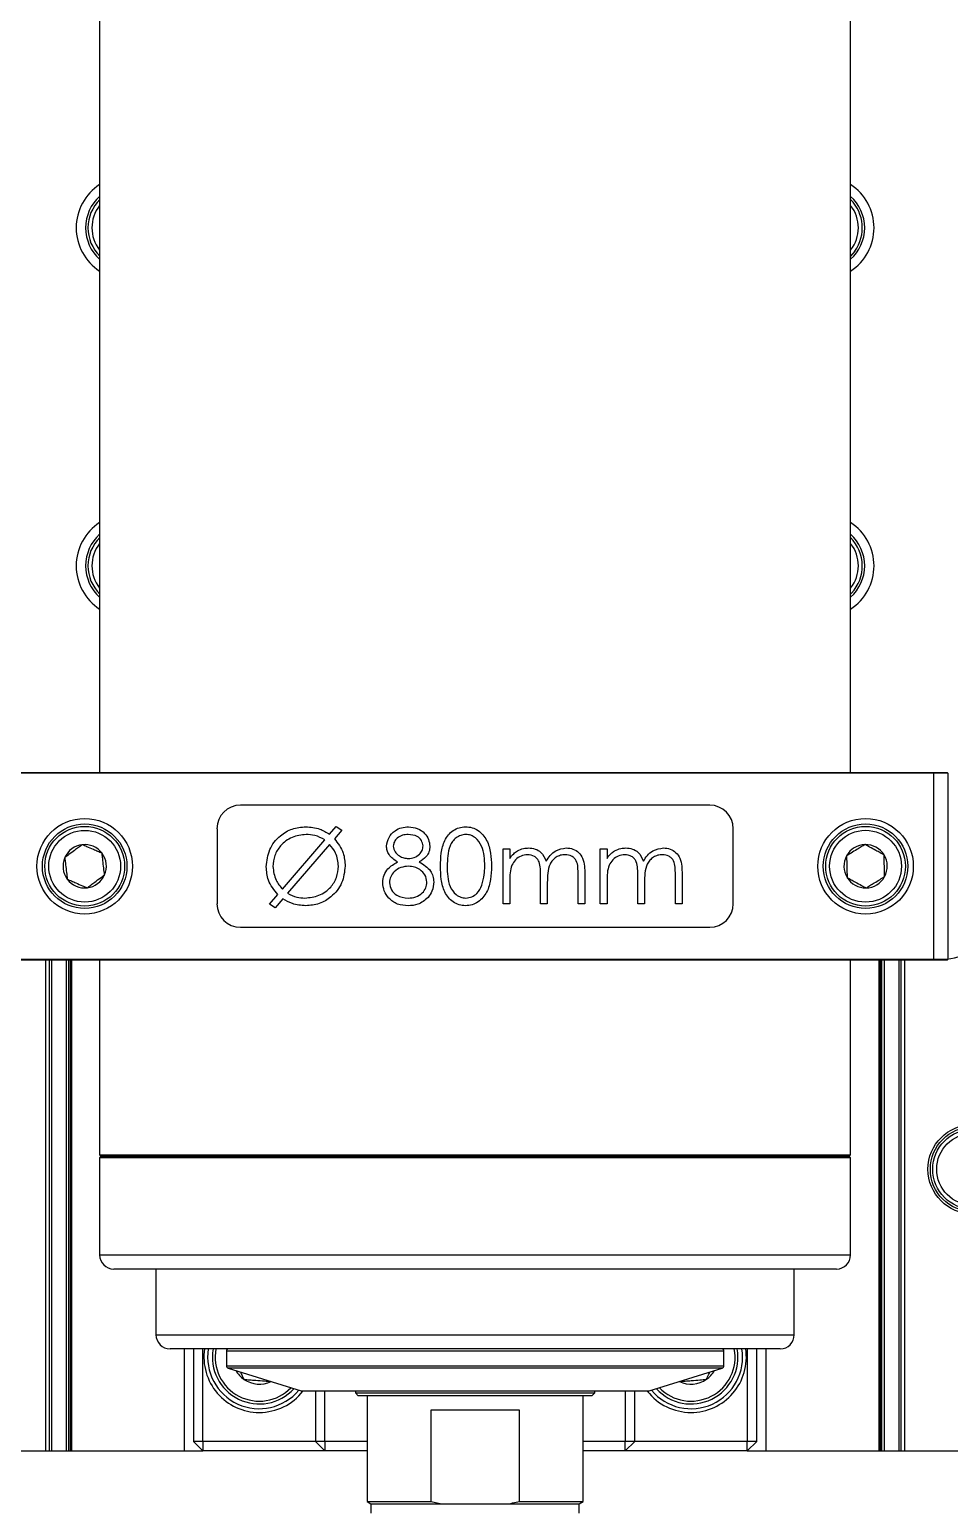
# Model space of a CAD drawing. Header units: millimetres. Extents: x 0 to 279, y 0 to 216.
# Drawn here: x 34.9 to 51.24, y 73.6 to 99.86 of the extents above; entities that cross this region are included whole.
import ezdxf

# ---------------------------------------------------------------- set-up
doc = ezdxf.new("R2010")
doc.units = ezdxf.units.MM

msp = doc.modelspace()

# ---------------------------------------------------------------- linework, layer by layer
at = {"color": 7, "linetype": 'Continuous', "lineweight": 25}
for p, q in [((36.147, 100.004), (36.147, 86.671)), ((49.481, 86.671), (49.481, 100.004)), ((49.556, 95.925), (49.481, 95.836)), ((49.496, 89.851), (49.481, 89.836)), ((34.668, 86.671), (50.96, 86.671)), ((50.96, 86.654), (34.668, 86.654)), ((50.96, 86.671), (51.193, 86.671)), ((50.96, 86.654), (50.96, 86.671)), ((51.21, 86.654), (50.96, 86.654)), ((50.96, 83.354), (50.96, 86.654)), ((51.193, 86.671), (51.21, 86.654)), ((51.21, 86.654), (51.21, 83.354)), ((46.981, 86.087), (38.647, 86.087)), ((38.231, 85.671), (38.231, 84.337)), ((40.23, 85.571), (40.349, 85.709)), ((40.446, 85.645), (40.315, 85.492)), ((40.349, 85.709), (40.446, 85.645)), ((47.397, 84.337), (47.397, 85.671)), ((39.395, 84.597), (40.145, 85.47)), ((40.23, 85.392), (39.485, 84.525)), ((43.31, 85.312), (43.429, 85.312)), ((43.31, 84.337), (43.31, 85.312)), ((43.429, 85.312), (43.429, 85.142)), ((45.036, 85.312), (45.156, 85.312)), ((45.036, 84.337), (45.036, 85.312)), ((45.156, 85.312), (45.156, 85.142)), ((43.976, 84.337), (43.976, 84.833)), ((44.643, 84.337), (44.643, 84.866)), ((44.763, 84.865), (44.763, 84.337)), ((45.703, 84.337), (45.703, 84.833)), ((46.37, 84.337), (46.37, 84.866)), ((46.489, 84.865), (46.489, 84.337)), ((43.429, 84.747), (43.429, 84.337)), ((44.096, 84.716), (44.096, 84.337)), ((45.156, 84.747), (45.156, 84.337)), ((45.823, 84.716), (45.823, 84.337)), ((39.164, 84.329), (39.312, 84.5)), ((39.262, 84.265), (39.164, 84.329)), ((39.401, 84.427), (39.262, 84.265)), ((43.429, 84.337), (43.31, 84.337)), ((44.096, 84.337), (43.976, 84.337)), ((44.763, 84.337), (44.643, 84.337)), ((45.156, 84.337), (45.036, 84.337)), ((45.823, 84.337), (45.703, 84.337)), ((46.489, 84.337), (46.37, 84.337)), ((38.647, 83.921), (46.981, 83.921)), ((34.668, 83.354), (50.96, 83.354)), ((50.96, 83.337), (34.668, 83.337)), ((35.187, 83.337), (35.187, 74.625)), ((35.253, 83.337), (35.253, 74.625)), ((35.289, 83.337), (35.289, 74.625)), ((35.596, 83.337), (35.596, 74.625)), ((35.647, 83.337), (35.647, 74.625)), ((36.147, 83.337), (36.147, 79.879)), ((49.481, 79.879), (49.481, 83.337)), ((49.981, 83.337), (49.981, 74.625)), ((50.032, 83.337), (50.032, 74.625)), ((50.339, 83.337), (50.339, 74.625)), ((50.375, 83.337), (50.375, 74.625)), ((50.441, 83.337), (50.441, 74.625)), ((50.96, 83.354), (51.21, 83.354)), ((50.96, 83.354), (50.96, 83.337)), ((51.193, 83.337), (50.96, 83.337)), ((51.193, 83.337), (51.21, 83.354)), ((36.147, 79.879), (36.172, 79.854)), ((36.147, 79.879), (49.481, 79.879)), ((36.172, 79.854), (36.147, 79.829)), ((36.147, 79.829), (36.147, 78.104)), ((49.481, 79.829), (36.147, 79.829)), ((49.456, 79.854), (36.172, 79.854)), ((49.456, 79.854), (49.481, 79.879)), ((49.481, 79.829), (49.456, 79.854)), ((49.481, 78.104), (49.481, 79.829)), ((49.231, 77.854), (36.397, 77.854)), ((37.147, 77.854), (37.147, 76.687)), ((48.481, 76.687), (48.481, 77.854)), ((48.231, 76.437), (37.397, 76.437)), ((37.647, 76.437), (37.647, 74.625)), ((37.814, 76.437), (37.814, 74.791)), ((37.981, 74.791), (37.981, 76.437)), ((38.397, 76.396), (38.397, 76.135)), ((47.231, 76.135), (47.231, 76.396)), ((47.647, 76.437), (47.647, 74.791)), ((47.814, 74.791), (47.814, 76.437)), ((47.981, 74.625), (47.981, 76.437)), ((38.427, 76.095), (39.725, 75.689)), ((45.903, 75.689), (47.201, 76.095)), ((45.891, 75.687), (39.737, 75.687)), ((39.981, 75.687), (39.981, 74.791)), ((40.147, 74.791), (40.147, 75.687)), ((40.689, 75.687), (40.689, 75.654)), ((40.689, 75.654), (40.739, 75.604)), ((40.689, 75.654), (44.939, 75.654)), ((44.889, 75.604), (44.939, 75.654)), ((44.939, 75.654), (44.939, 75.687)), ((45.481, 75.687), (45.481, 74.791)), ((45.647, 74.791), (45.647, 75.687)), ((44.889, 75.604), (40.739, 75.604)), ((40.897, 75.604), (40.897, 73.726)), ((42.032, 73.726), (42.032, 75.354)), ((42.032, 75.354), (43.596, 75.354)), ((43.596, 75.354), (43.596, 73.726)), ((44.731, 73.726), (44.731, 75.604)), ((32.775, 74.625), (35.187, 74.625)), ((35.187, 74.625), (35.253, 74.625)), ((35.253, 74.625), (35.289, 74.625)), ((35.289, 74.625), (35.551, 74.625)), ((35.551, 74.625), (35.596, 74.625)), ((35.596, 74.625), (35.623, 74.625)), ((35.623, 74.625), (35.647, 74.625)), ((35.647, 74.625), (37.647, 74.625)), ((37.647, 74.625), (37.981, 74.625)), ((37.981, 74.791), (37.814, 74.791)), ((37.981, 74.625), (37.814, 74.791)), ((39.981, 74.791), (37.981, 74.791)), ((37.981, 74.791), (37.981, 74.625)), ((40.147, 74.625), (37.981, 74.625)), ((40.147, 74.791), (39.981, 74.791)), ((40.147, 74.625), (39.981, 74.791)), ((40.897, 74.791), (40.147, 74.791)), ((40.147, 74.791), (40.147, 74.625)), ((40.897, 74.625), (40.147, 74.625)), ((45.481, 74.791), (44.731, 74.791)), ((45.481, 74.625), (44.731, 74.625)), ((45.481, 74.625), (45.481, 74.791)), ((45.647, 74.791), (45.481, 74.791)), ((45.647, 74.791), (45.481, 74.625)), ((47.647, 74.625), (45.481, 74.625)), ((47.647, 74.791), (45.647, 74.791)), ((47.647, 74.625), (47.647, 74.791)), ((47.814, 74.791), (47.647, 74.791)), ((47.814, 74.791), (47.647, 74.625)), ((47.647, 74.625), (47.981, 74.625)), ((47.981, 74.625), (49.981, 74.625)), ((49.981, 74.625), (50.005, 74.625)), ((50.005, 74.625), (50.032, 74.625)), ((50.032, 74.625), (50.077, 74.625)), ((50.077, 74.625), (50.339, 74.625)), ((50.339, 74.625), (50.375, 74.625)), ((50.375, 74.625), (50.441, 74.625)), ((50.441, 74.625), (52.853, 74.625)), ((40.897, 73.726), (40.964, 73.687)), ((40.897, 73.726), (42.032, 73.726)), ((40.964, 73.687), (40.964, 73.521)), ((40.964, 73.687), (42.214, 73.687)), ((42.032, 73.726), (42.214, 73.687)), ((42.214, 73.687), (43.414, 73.687)), ((43.414, 73.687), (44.664, 73.687)), ((43.596, 73.726), (44.731, 73.726)), ((44.664, 73.687), (44.731, 73.726)), ((44.664, 73.521), (44.664, 73.687))]:
    msp.add_line(p, q, dxfattribs=at)
at = {"color": 8, "linetype": 'Continuous', "lineweight": 25}
for p, q in [((35.551, 83.337), (35.551, 74.625)), ((35.623, 83.337), (35.623, 74.625)), ((50.005, 83.337), (50.005, 74.625)), ((50.077, 83.337), (50.077, 74.625)), ((36.147, 78.104), (49.481, 78.104)), ((37.147, 76.687), (48.481, 76.687)), ((47.231, 76.396), (38.397, 76.396)), ((38.397, 76.135), (47.231, 76.135)), ((42.814, 76.095), (38.427, 76.095)), ((47.201, 76.095), (42.814, 76.095)), ((39.725, 75.689), (45.903, 75.689))]:
    msp.add_line(p, q, dxfattribs=at)
at = {"color": 7, "linetype": 'Continuous', "lineweight": 25}
for centre, radius in [((35.881, 85.004), 0.848), ((49.747, 85.004), 0.848), ((35.881, 85.004), 0.75), ((35.881, 85.004), 0.708), ((35.881, 85.004), 0.637), ((49.747, 85.004), 0.75), ((49.747, 85.004), 0.708), ((49.747, 85.004), 0.638), ((51.647, 79.625), 0.792), ((51.647, 79.625), 0.75), ((51.647, 79.625), 0.708), ((51.647, 79.625), 0.637)]:
    msp.add_circle(centre, radius, dxfattribs=at)
for centre, radius, start, end in [((36.647, 96.337), 0.917, 123.0557, 236.9443), ((36.647, 96.337), 0.75, 131.8103, 228.1897), ((48.981, 96.337), 0.917, 303.0557, 56.9443), ((48.981, 96.337), 0.75, 311.8103, 48.1897), ((36.647, 96.337), 0.708, 134.9009, 225.0991), ((36.647, 96.337), 0.638, 141.6573, 218.3427), ((48.981, 96.337), 0.708, 324.3835, 45.0991), ((48.981, 96.337), 0.638, 321.6573, 38.3427), ((36.647, 90.337), 0.917, 123.0557, 236.9443), ((48.981, 90.337), 0.917, 303.0557, 56.9443), ((36.647, 90.337), 0.75, 131.8103, 228.1897), ((36.647, 90.337), 0.708, 134.9009, 225.0991), ((48.981, 90.337), 0.75, 311.8103, 48.1897), ((48.981, 90.337), 0.708, 316.6821, 45.0991), ((36.647, 90.337), 0.638, 141.6573, 218.3427), ((48.981, 90.337), 0.638, 321.6573, 38.3427), ((38.647, 85.671), 0.417, 90, 180), ((46.981, 85.671), 0.417, 0, 90), ((35.881, 85.004), 0.385, 96.6552, 156.6552), ((35.881, 85.004), 0.385, 36.6552, 96.6552), ((49.747, 85.004), 0.385, 91.3068, 151.3068), ((49.747, 85.004), 0.385, 31.3068, 91.3068), ((35.881, 85.004), 0.385, 156.6552, 216.6552), ((35.881, 85.004), 0.385, 336.6552, 36.6552), ((49.747, 85.004), 0.385, 151.3068, 211.3068), ((49.747, 85.004), 0.385, 331.3068, 31.3068), ((35.881, 85.004), 0.385, 276.6552, 336.6552), ((49.747, 85.004), 0.385, 211.3068, 271.3068), ((49.747, 85.004), 0.385, 271.3068, 331.3068), ((35.881, 85.004), 0.385, 216.6552, 276.6552), ((38.647, 84.337), 0.417, 180, 270), ((46.981, 84.337), 0.417, 270, 0), ((50.957, 85.004), 1.667, 278.1532, 315), ((36.397, 78.104), 0.25, 180, 270), ((49.231, 78.104), 0.25, 270, 0), ((37.397, 76.687), 0.25, 180, 270), ((48.231, 76.687), 0.25, 270, 0), ((38.981, 76.291), 0.983, 171.4626, 270), ((38.981, 76.291), 0.917, 170.8365, 320.0089), ((38.981, 76.291), 0.833, 169.9111, 317.5977), ((38.981, 76.291), 0.783, 169.2597, 315.8762), ((38.439, 76.396), 0.0417, 90, 180), ((46.647, 76.291), 0.917, 219.9911, 9.1635), ((46.647, 76.291), 0.833, 222.4023, 10.0889), ((46.647, 76.291), 0.783, 224.1238, 10.7403), ((46.647, 76.291), 0.983, 270, 8.5374), ((47.189, 76.396), 0.0417, 0, 90), ((38.439, 76.135), 0.0417, 180, 252.646), ((47.189, 76.135), 0.0417, 287.354, 0), ((38.981, 76.291), 0.481, 209.8113, 235.6804), ((38.981, 76.291), 0.481, 235.6804, 295.6804), ((46.647, 76.291), 0.481, 244.8033, 304.8033), ((46.647, 76.291), 0.481, 304.8033, 330.1887), ((38.981, 76.291), 0.983, 270, 322.1021), ((39.737, 75.729), 0.0417, 252.646, 270), ((46.647, 76.291), 0.983, 217.8979, 270), ((45.891, 75.729), 0.0417, 270, 287.354)]:
    msp.add_arc(centre, radius, start, end, dxfattribs=at)
for points, knots in [([(39.105, 84.996), (39.117, 85.1), (39.142, 85.308), (39.328, 85.544), (39.562, 85.682), (39.726, 85.697), (39.807, 85.705)], [0, 0, 0, 0, 0.279679, 0.55925, 0.779605, 1, 1, 1, 1]), ([(39.807, 85.705), (39.892, 85.698), (40.044, 85.685), (40.173, 85.606), (40.23, 85.571)], [0, 0, 0, 0, 0.559534, 1, 1, 1, 1]), ([(41.241, 85.363), (41.251, 85.416), (41.27, 85.523), (41.38, 85.634), (41.505, 85.695), (41.59, 85.702), (41.632, 85.705)], [0, 0, 0, 0, 0.278806, 0.558457, 0.77916, 1, 1, 1, 1]), ([(41.632, 85.705), (41.685, 85.699), (41.792, 85.687), (41.916, 85.599), (41.995, 85.484), (42.005, 85.401), (42.011, 85.359)], [0, 0, 0, 0, 0.279929, 0.559623, 0.779946, 1, 1, 1, 1]), ([(42.199, 85.004), (42.2, 85.081), (42.204, 85.237), (42.252, 85.429), (42.334, 85.562), (42.421, 85.642), (42.527, 85.695), (42.605, 85.702), (42.644, 85.705)], [0, 0, 0, 0, 0.250526, 0.500164, 0.625273, 0.750198, 0.875111, 1, 1, 1, 1]), ([(42.644, 85.705), (42.684, 85.702), (42.762, 85.696), (42.905, 85.626), (43.033, 85.468), (43.098, 85.239), (43.102, 85.082), (43.105, 85.004)], [0, 0, 0, 0, 0.1251695, 0.2503357, 0.4988652, 0.7490161, 1, 1, 1, 1]), ([(35.836, 85.386), (35.815, 85.371), (35.772, 85.339), (35.692, 85.279), (35.606, 85.215), (35.552, 85.175), (35.527, 85.157)], [0, 0, 0, 0, 0.216453, 0.440306, 0.751896, 1, 1, 1, 1]), ([(36.189, 85.234), (36.165, 85.244), (36.116, 85.266), (36.025, 85.305), (35.927, 85.347), (35.864, 85.374), (35.836, 85.386)], [0, 0, 0, 0, 0.216453, 0.440306, 0.751896, 1, 1, 1, 1]), ([(39.813, 85.568), (39.728, 85.558), (39.558, 85.536), (39.362, 85.389), (39.243, 85.2), (39.23, 85.066), (39.224, 84.999)], [0, 0, 0, 0, 0.279737, 0.559467, 0.779693, 1, 1, 1, 1]), ([(40.145, 85.47), (40.087, 85.503), (39.983, 85.56), (39.865, 85.566), (39.813, 85.568)], [0, 0, 0, 0, 0.55922, 1, 1, 1, 1]), ([(40.387, 85.004), (40.377, 85.085), (40.361, 85.23), (40.27, 85.343), (40.23, 85.392)], [0, 0, 0, 0, 0.559034, 1, 1, 1, 1]), ([(40.315, 85.492), (40.377, 85.411), (40.488, 85.267), (40.501, 85.087), (40.506, 85.007)], [0, 0, 0, 0, 0.55894, 1, 1, 1, 1]), ([(41.436, 85.08), (41.379, 85.118), (41.299, 85.171), (41.248, 85.283), (41.244, 85.336), (41.241, 85.363)], [0, 0, 0, 0, 0.557752, 0.778932, 1, 1, 1, 1]), ([(41.625, 85.568), (41.59, 85.566), (41.52, 85.561), (41.435, 85.512), (41.372, 85.443), (41.365, 85.388), (41.361, 85.361)], [0, 0, 0, 0, 0.280651, 0.560566, 0.78062, 1, 1, 1, 1]), ([(41.361, 85.361), (41.368, 85.326), (41.383, 85.255), (41.463, 85.187), (41.546, 85.147), (41.602, 85.143), (41.63, 85.141)], [0, 0, 0, 0, 0.277721, 0.558224, 0.779072, 1, 1, 1, 1]), ([(41.891, 85.364), (41.884, 85.398), (41.869, 85.467), (41.771, 85.555), (41.681, 85.563), (41.625, 85.568)], [0, 0, 0, 0, 0.278971, 0.559919, 1, 1, 1, 1]), ([(41.63, 85.141), (41.666, 85.145), (41.736, 85.152), (41.822, 85.206), (41.878, 85.281), (41.887, 85.336), (41.891, 85.364)], [0, 0, 0, 0, 0.280237, 0.560145, 0.780435, 1, 1, 1, 1]), ([(42.011, 85.359), (42.008, 85.326), (42.002, 85.259), (41.938, 85.154), (41.866, 85.108), (41.821, 85.08)], [0, 0, 0, 0, 0.280159, 0.560243, 1, 1, 1, 1]), ([(42.648, 85.568), (42.618, 85.565), (42.557, 85.559), (42.476, 85.512), (42.411, 85.446), (42.352, 85.339), (42.322, 85.187), (42.319, 85.065), (42.318, 85.004)], [0, 0, 0, 0, 0.124874, 0.249889, 0.374726, 0.499789, 0.7495, 1, 1, 1, 1]), ([(42.985, 85.004), (42.983, 85.065), (42.979, 85.187), (42.937, 85.366), (42.848, 85.497), (42.74, 85.559), (42.679, 85.565), (42.648, 85.568)], [0, 0, 0, 0, 0.250921, 0.501308, 0.749642, 0.874909, 1, 1, 1, 1]), ([(43.565, 85.279), (43.6, 85.295), (43.665, 85.324), (43.735, 85.327), (43.765, 85.329)], [0, 0, 0, 0, 0.5597433, 1, 1, 1, 1]), ([(43.765, 85.329), (43.804, 85.325), (43.882, 85.317), (44.009, 85.245), (44.05, 85.151), (44.075, 85.094)], [0, 0, 0, 0, 0.280809, 0.561507, 1, 1, 1, 1]), ([(44.075, 85.094), (44.098, 85.129), (44.142, 85.2), (44.259, 85.301), (44.367, 85.318), (44.433, 85.329)], [0, 0, 0, 0, 0.281263, 0.562094, 1, 1, 1, 1]), ([(44.433, 85.329), (44.473, 85.325), (44.554, 85.318), (44.659, 85.25), (44.733, 85.142), (44.76, 85.007), (44.762, 84.913), (44.763, 84.865)], [0, 0, 0, 0, 0.1865205, 0.3728499, 0.5591741, 0.7792544, 1, 1, 1, 1]), ([(45.291, 85.279), (45.327, 85.295), (45.391, 85.324), (45.461, 85.327), (45.492, 85.329)], [0, 0, 0, 0, 0.5597433, 1, 1, 1, 1]), ([(45.492, 85.329), (45.531, 85.325), (45.609, 85.317), (45.736, 85.245), (45.777, 85.151), (45.802, 85.094)], [0, 0, 0, 0, 0.280809, 0.561507, 1, 1, 1, 1]), ([(45.802, 85.094), (45.824, 85.129), (45.868, 85.2), (45.985, 85.301), (46.093, 85.318), (46.159, 85.329)], [0, 0, 0, 0, 0.281263, 0.562094, 1, 1, 1, 1]), ([(46.159, 85.329), (46.2, 85.325), (46.281, 85.318), (46.386, 85.25), (46.459, 85.142), (46.486, 85.007), (46.488, 84.913), (46.489, 84.865)], [0, 0, 0, 0, 0.186521, 0.37285, 0.559174, 0.779254, 1, 1, 1, 1]), ([(49.739, 85.389), (49.716, 85.375), (49.67, 85.347), (49.585, 85.296), (49.494, 85.24), (49.436, 85.205), (49.41, 85.189)], [0, 0, 0, 0, 0.216453, 0.440306, 0.751896, 1, 1, 1, 1]), ([(50.076, 85.204), (50.053, 85.217), (50.006, 85.242), (49.919, 85.29), (49.825, 85.342), (49.765, 85.374), (49.739, 85.389)], [0, 0, 0, 0, 0.216453, 0.440306, 0.751896, 1, 1, 1, 1]), ([(35.527, 85.157), (35.53, 85.135), (35.537, 85.074), (35.55, 84.961), (35.563, 84.852), (35.57, 84.793), (35.572, 84.774)], [0, 0, 0, 0, 0.180942, 0.506293, 0.843975, 1, 1, 1, 1]), ([(36.234, 84.852), (36.232, 84.87), (36.225, 84.93), (36.212, 85.038), (36.199, 85.151), (36.192, 85.212), (36.189, 85.234)], [0, 0, 0, 0, 0.1560255, 0.4937074, 0.8190578, 1, 1, 1, 1]), ([(41.173, 84.715), (41.177, 84.759), (41.186, 84.848), (41.276, 84.987), (41.375, 85.045), (41.436, 85.08)], [0, 0, 0, 0, 0.279987, 0.559901, 1, 1, 1, 1]), ([(41.821, 85.08), (41.897, 85.034), (42.002, 84.97), (42.071, 84.828), (42.076, 84.76), (42.079, 84.726)], [0, 0, 0, 0, 0.558271, 0.779089, 1, 1, 1, 1]), ([(43.429, 85.142), (43.451, 85.172), (43.49, 85.224), (43.542, 85.262), (43.565, 85.279)], [0, 0, 0, 0, 0.560148, 1, 1, 1, 1]), ([(43.745, 85.209), (43.705, 85.204), (43.627, 85.194), (43.528, 85.123), (43.457, 85.018), (43.432, 84.886), (43.43, 84.794), (43.429, 84.747)], [0, 0, 0, 0, 0.186202, 0.372665, 0.559103, 0.77925, 1, 1, 1, 1]), ([(43.976, 84.833), (43.976, 84.875), (43.974, 84.959), (43.963, 85.067), (43.918, 85.14), (43.851, 85.195), (43.787, 85.204), (43.745, 85.209)], [0, 0, 0, 0, 0.251163, 0.501303, 0.62647, 0.751749, 1, 1, 1, 1]), ([(44.412, 85.209), (44.384, 85.207), (44.329, 85.203), (44.253, 85.166), (44.188, 85.113), (44.125, 85.021), (44.099, 84.882), (44.097, 84.772), (44.096, 84.716)], [0, 0, 0, 0, 0.124988, 0.250005, 0.3751, 0.5002, 0.749432, 1, 1, 1, 1]), ([(44.643, 84.866), (44.642, 84.905), (44.641, 84.984), (44.626, 85.086), (44.577, 85.15), (44.512, 85.198), (44.452, 85.205), (44.412, 85.209)], [0, 0, 0, 0, 0.251112, 0.500668, 0.625849, 0.75117, 1, 1, 1, 1]), ([(45.156, 85.142), (45.177, 85.172), (45.216, 85.224), (45.268, 85.262), (45.291, 85.279)], [0, 0, 0, 0, 0.560148, 1, 1, 1, 1]), ([(45.471, 85.209), (45.432, 85.204), (45.353, 85.194), (45.254, 85.123), (45.184, 85.018), (45.159, 84.886), (45.157, 84.794), (45.156, 84.747)], [0, 0, 0, 0, 0.1862018, 0.372665, 0.5591029, 0.7792496, 1, 1, 1, 1]), ([(45.703, 84.833), (45.702, 84.875), (45.701, 84.959), (45.69, 85.067), (45.644, 85.14), (45.578, 85.195), (45.514, 85.204), (45.471, 85.209)], [0, 0, 0, 0, 0.251163, 0.501303, 0.62647, 0.751749, 1, 1, 1, 1]), ([(46.139, 85.209), (46.111, 85.207), (46.055, 85.203), (45.979, 85.166), (45.915, 85.113), (45.851, 85.021), (45.825, 84.882), (45.823, 84.772), (45.823, 84.716)], [0, 0, 0, 0, 0.124988, 0.250005, 0.3751, 0.5002, 0.749432, 1, 1, 1, 1]), ([(46.37, 84.866), (46.369, 84.905), (46.368, 84.984), (46.353, 85.086), (46.304, 85.15), (46.239, 85.198), (46.179, 85.205), (46.139, 85.209)], [0, 0, 0, 0, 0.251112, 0.500668, 0.625849, 0.75117, 1, 1, 1, 1]), ([(49.41, 85.189), (49.41, 85.167), (49.412, 85.106), (49.414, 84.992), (49.417, 84.883), (49.418, 84.823), (49.418, 84.804)], [0, 0, 0, 0, 0.180942, 0.506293, 0.843975, 1, 1, 1, 1]), ([(50.085, 84.819), (50.085, 84.838), (50.083, 84.898), (50.081, 85.007), (50.078, 85.121), (50.077, 85.182), (50.076, 85.204)], [0, 0, 0, 0, 0.156025, 0.493707, 0.819058, 1, 1, 1, 1]), ([(35.925, 84.622), (35.946, 84.638), (35.989, 84.67), (36.069, 84.729), (36.155, 84.793), (36.21, 84.833), (36.234, 84.852)], [0, 0, 0, 0, 0.216453, 0.440306, 0.751896, 1, 1, 1, 1]), ([(39.312, 84.5), (39.245, 84.582), (39.125, 84.727), (39.111, 84.914), (39.105, 84.996)], [0, 0, 0, 0, 0.559026, 1, 1, 1, 1]), ([(39.224, 84.999), (39.234, 84.914), (39.252, 84.763), (39.351, 84.648), (39.395, 84.597)], [0, 0, 0, 0, 0.5589189, 1, 1, 1, 1]), ([(39.792, 84.44), (39.877, 84.449), (40.048, 84.468), (40.248, 84.612), (40.367, 84.802), (40.38, 84.937), (40.387, 85.004)], [0, 0, 0, 0, 0.279931, 0.55953, 0.779725, 1, 1, 1, 1]), ([(40.506, 85.007), (40.495, 84.904), (40.471, 84.696), (40.281, 84.466), (40.051, 84.324), (39.888, 84.31), (39.806, 84.303)], [0, 0, 0, 0, 0.279625, 0.559346, 0.779598, 1, 1, 1, 1]), ([(41.633, 85.004), (41.586, 85), (41.493, 84.992), (41.382, 84.917), (41.306, 84.821), (41.297, 84.748), (41.293, 84.711)], [0, 0, 0, 0, 0.280283, 0.560138, 0.780298, 1, 1, 1, 1]), ([(41.959, 84.723), (41.951, 84.768), (41.936, 84.856), (41.841, 84.944), (41.738, 84.997), (41.668, 85.002), (41.633, 85.004)], [0, 0, 0, 0, 0.2783033, 0.5585094, 0.7791463, 1, 1, 1, 1]), ([(42.644, 84.303), (42.605, 84.306), (42.528, 84.313), (42.386, 84.383), (42.261, 84.542), (42.204, 84.771), (42.201, 84.926), (42.199, 85.004)], [0, 0, 0, 0, 0.125181, 0.250351, 0.498778, 0.748946, 1, 1, 1, 1]), ([(42.318, 85.004), (42.319, 84.943), (42.322, 84.821), (42.357, 84.64), (42.449, 84.511), (42.557, 84.45), (42.618, 84.443), (42.648, 84.44)], [0, 0, 0, 0, 0.251085, 0.501371, 0.749628, 0.874877, 1, 1, 1, 1]), ([(43.105, 85.004), (43.102, 84.925), (43.098, 84.769), (43.033, 84.54), (42.905, 84.383), (42.762, 84.313), (42.684, 84.306), (42.644, 84.303)], [0, 0, 0, 0, 0.251002, 0.501138, 0.749612, 0.874807, 1, 1, 1, 1]), ([(42.934, 84.669), (42.951, 84.73), (42.982, 84.84), (42.984, 84.954), (42.985, 85.004)], [0, 0, 0, 0, 0.559599, 1, 1, 1, 1]), ([(49.418, 84.804), (49.442, 84.791), (49.489, 84.766), (49.576, 84.718), (49.67, 84.667), (49.73, 84.634), (49.756, 84.619)], [0, 0, 0, 0, 0.216453, 0.440306, 0.751896, 1, 1, 1, 1]), ([(49.756, 84.619), (49.779, 84.633), (49.824, 84.661), (49.909, 84.713), (50.001, 84.768), (50.059, 84.804), (50.085, 84.819)], [0, 0, 0, 0, 0.216453, 0.440306, 0.751896, 1, 1, 1, 1]), ([(35.572, 84.774), (35.596, 84.764), (35.645, 84.743), (35.737, 84.703), (35.835, 84.661), (35.897, 84.634), (35.925, 84.622)], [0, 0, 0, 0, 0.216453, 0.440306, 0.751896, 1, 1, 1, 1]), ([(41.624, 84.303), (41.56, 84.307), (41.431, 84.315), (41.281, 84.423), (41.19, 84.564), (41.179, 84.665), (41.173, 84.715)], [0, 0, 0, 0, 0.280545, 0.559269, 0.779816, 1, 1, 1, 1]), ([(41.293, 84.711), (41.3, 84.666), (41.315, 84.577), (41.438, 84.46), (41.555, 84.447), (41.625, 84.44)], [0, 0, 0, 0, 0.279833, 0.560198, 1, 1, 1, 1]), ([(41.625, 84.44), (41.671, 84.443), (41.763, 84.449), (41.874, 84.519), (41.946, 84.616), (41.955, 84.687), (41.959, 84.723)], [0, 0, 0, 0, 0.280602, 0.559962, 0.78018, 1, 1, 1, 1]), ([(42.079, 84.726), (42.074, 84.669), (42.064, 84.568), (42.004, 84.486), (41.978, 84.45)], [0, 0, 0, 0, 0.559346, 1, 1, 1, 1]), ([(42.648, 84.44), (42.685, 84.445), (42.758, 84.454), (42.87, 84.53), (42.91, 84.616), (42.934, 84.669)], [0, 0, 0, 0, 0.280257, 0.560781, 1, 1, 1, 1]), ([(39.806, 84.303), (39.725, 84.31), (39.58, 84.321), (39.456, 84.395), (39.401, 84.427)], [0, 0, 0, 0, 0.559557, 1, 1, 1, 1]), ([(39.485, 84.525), (39.539, 84.497), (39.636, 84.447), (39.744, 84.442), (39.792, 84.44)], [0, 0, 0, 0, 0.559306, 1, 1, 1, 1]), ([(41.978, 84.45), (41.92, 84.401), (41.817, 84.313), (41.683, 84.306), (41.624, 84.303)], [0, 0, 0, 0, 0.557758, 1, 1, 1, 1]), ([(38.646, 76.026), (38.657, 76.003), (38.679, 75.957), (38.699, 75.915), (38.709, 75.894)], [0, 0, 0, 0, 0.4957468, 1, 1, 1, 1]), ([(38.709, 75.894), (38.742, 75.892), (38.809, 75.887), (38.933, 75.877), (39.066, 75.867), (39.151, 75.861), (39.189, 75.858)], [0, 0, 0, 0, 0.2164543, 0.440309, 0.7518987, 1, 1, 1, 1]), ([(46.442, 75.856), (46.475, 75.859), (46.542, 75.864), (46.666, 75.875), (46.799, 75.886), (46.884, 75.893), (46.922, 75.896)], [0, 0, 0, 0, 0.216454, 0.440309, 0.751899, 1, 1, 1, 1]), ([(46.922, 75.896), (46.936, 75.926), (46.955, 75.968), (46.977, 76.013), (46.983, 76.027)], [0, 0, 0, 0, 0.7082694, 1, 1, 1, 1]), ([(43.414, 73.687), (43.457, 73.696), (43.518, 73.708), (43.578, 73.722), (43.596, 73.726)], [0, 0, 0, 0, 0.712112, 1, 1, 1, 1])]:
    msp.add_open_spline(points, degree=3, knots=knots, dxfattribs=at)

doc.saveas('drawing.dxf')
